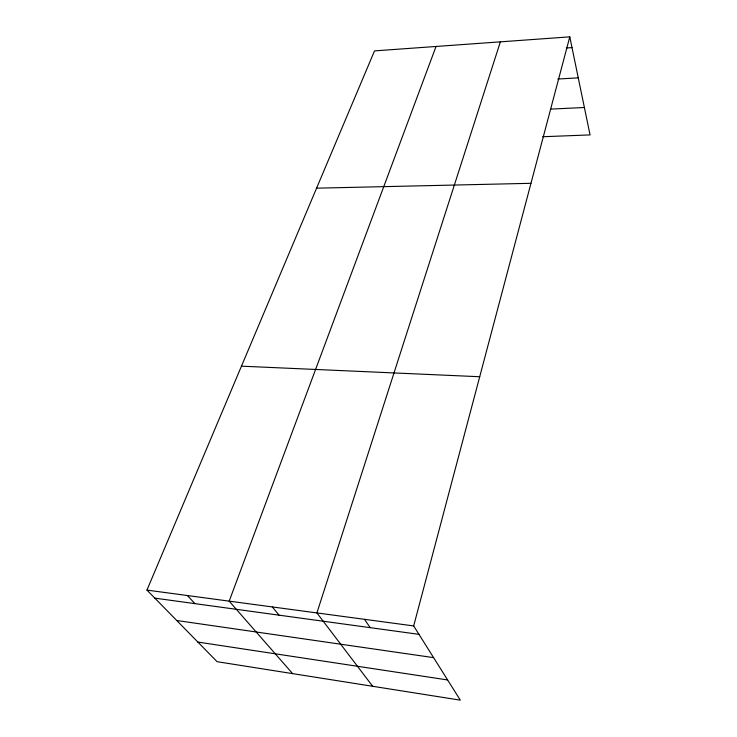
<?xml version="1.0" encoding="UTF-8"?>
<svg xmlns="http://www.w3.org/2000/svg" width="737" height="737" viewBox="0 0 737 737"><rect width="100%" height="100%" fill="white"/><g stroke="black" fill="none" stroke-linecap="round" stroke-linejoin="round"><path stroke-width="1.11" d="M413.678 625.925L569.784 36.85L374.516 50.89L146.949 590.097L217.083 661.679L460.303 700.15L413.678 625.925L146.949 590.097M500.368 41.843L316.91 612.926L372.673 686.285M436.037 46.468L229.179 601.143L292.617 673.627M566.385 47.997L572.004 47.61M557.808 79.034L578.259 77.846M551.064 109.085L584.386 107.501M542.625 136.741L590.051 134.908L569.784 36.85M316.578 188.175L530.972 183.31M241.46 366.169L479.713 376.736M154.834 598.14L418.966 634.345M176.733 620.499L433.596 657.644M197.848 642.056L447.617 679.956M187.41 595.533L194.936 603.64M272.322 606.938L279.065 615.174M364.447 619.31L370.26 627.666"/></g></svg>
